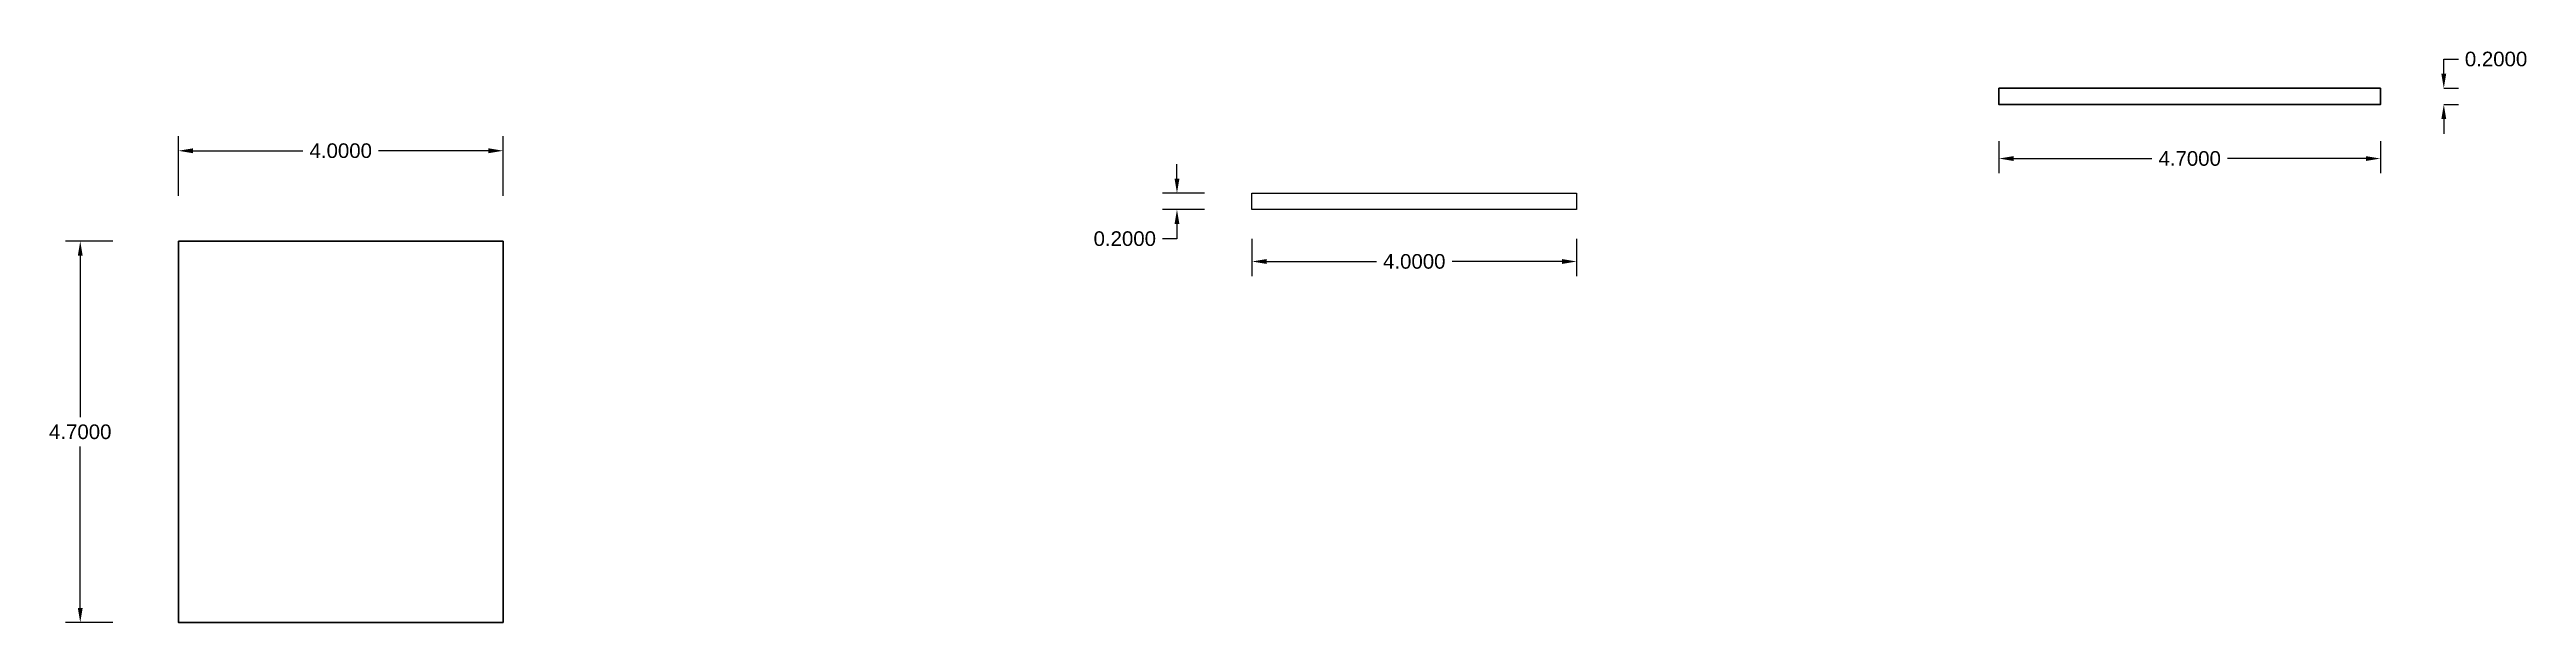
# Model space of a CAD drawing. Header units: centimetres. Extents: x 10.8 to 41.3, y 26.6 to 33.7.
import ezdxf

# ---------------------------------------------------------------- set-up
doc = ezdxf.new("R2010")
doc.units = ezdxf.units.CM
doc.header["$MEASUREMENT"] = 0
for name, color, linetype in [('fata de sus', 130, 'Continuous'), ('fata frontala', 110, 'Continuous'), ('fata laterala', 201, 'Continuous'), ('masuratori', 50, 'Continuous')]:
    doc.layers.add(name, color=color, linetype=linetype)
doc.styles.get("Standard").update_dxf_attribs({"font": 'arial.ttf'})
doc.dimstyles.get("Standard").update_dxf_attribs({"dimtxt": 0.18, "dimasz": 0.18, "dimexe": 0.18, "dimexo": 0.0625, "dimgap": 0.09, "dimtad": 0, "dimtih": 1, "dimtoh": 1, "dimdec": 4, "dimzin": 0, "dimdsep": 46, "dimtxsty": 'Standard', "dimcen": 0.09, "dimadec": 0, "dimazin": 0, "dimtfac": 1, "dimtdec": 4, "dimtofl": 0, "dimtmove": 0, "dimatfit": 3, "dimfxl": 1, "dimtolj": 1, "dimtzin": 0, "dimarcsym": 0})

# ---------------------------------------------------------------- blocks, each defined once
blk = doc.blocks.new('*D3')
at = {"layer": 'Defpoints', "color": 0, "lineweight": 30, "transparency": 16777216}
for p in [(25.576, 31.381), (29.576, 31.381), (29.576, 31.041)]:
    blk.add_point(p, dxfattribs=at)
at = {"layer": 'masuratori', "color": 0, "lineweight": -2, "transparency": 16777216}
for p, q in [((25.576, 31.319), (25.576, 30.861)), ((29.576, 31.319), (29.576, 30.861)), ((25.756, 31.041), (27.109, 31.041)), ((29.396, 31.041), (28.042, 31.041))]:
    blk.add_line(p, q, dxfattribs=at)
at = {"layer": 'masuratori', "color": 0, "lineweight": 30, "transparency": 16777216}
for points in [[(25.756, 31.071), (25.756, 31.011), (25.576, 31.041)], [(29.396, 31.071), (29.396, 31.011), (29.576, 31.041)]]:
    blk.add_solid(points, dxfattribs=at)
at = {"layer": 'masuratori', "color": 0, "lineweight": 30, "transparency": 16777216, "insert": (27.576, 31.041), "char_height": 0.18, "attachment_point": 5}
blk.add_mtext('\\A1;4.0000', dxfattribs=at)
blk = doc.blocks.new('*D4')
at = {"layer": 'Defpoints', "color": 0, "lineweight": 30, "transparency": 16777216}
for p in [(25.055, 31.882), (24.653, 31.682), (25.055, 31.682)]:
    blk.add_point(p, dxfattribs=at)
at = {"layer": 'masuratori', "color": 0, "lineweight": -2, "transparency": 16777216}
for p, q in [((24.653, 32.062), (24.653, 32.242)), ((24.993, 31.882), (24.473, 31.882)), ((24.993, 31.682), (24.473, 31.682)), ((24.653, 31.502), (24.653, 31.322)), ((24.653, 31.322), (24.473, 31.322))]:
    blk.add_line(p, q, dxfattribs=at)
at = {"layer": 'masuratori', "color": 0, "lineweight": 30, "transparency": 16777216}
for points in [[(24.623, 32.062), (24.683, 32.062), (24.653, 31.882)], [(24.623, 31.502), (24.683, 31.502), (24.653, 31.682)]]:
    blk.add_solid(points, dxfattribs=at)
at = {"layer": 'masuratori', "color": 0, "lineweight": 30, "transparency": 16777216, "insert": (24.01, 31.322), "char_height": 0.18, "attachment_point": 5}
blk.add_mtext('\\A1;0.2000', dxfattribs=at)
blk = doc.blocks.new('*D5')
at = {"layer": 'Defpoints', "color": 0, "lineweight": 30, "transparency": 16777216}
for p in [(34.778, 32.588), (39.478, 32.588), (39.478, 32.31)]:
    blk.add_point(p, dxfattribs=at)
at = {"layer": 'masuratori', "color": 0, "lineweight": -2, "transparency": 16777216}
for p, q in [((34.778, 32.526), (34.778, 32.13)), ((39.478, 32.526), (39.478, 32.13)), ((34.958, 32.31), (36.661, 32.31)), ((39.298, 32.31), (37.595, 32.31))]:
    blk.add_line(p, q, dxfattribs=at)
at = {"layer": 'masuratori', "color": 0, "lineweight": 30, "transparency": 16777216}
for points in [[(34.958, 32.34), (34.958, 32.28), (34.778, 32.31)], [(39.298, 32.34), (39.298, 32.28), (39.478, 32.31)]]:
    blk.add_solid(points, dxfattribs=at)
at = {"layer": 'masuratori', "color": 0, "lineweight": 30, "transparency": 16777216, "insert": (37.128, 32.31), "char_height": 0.18, "attachment_point": 5}
blk.add_mtext('\\A1;4.7000', dxfattribs=at)
blk = doc.blocks.new('*D6')
at = {"layer": 'Defpoints', "color": 0, "lineweight": 30, "transparency": 16777216}
for p in [(40.196, 33.176), (40.196, 32.976), (40.258, 33.176)]:
    blk.add_point(p, dxfattribs=at)
at = {"layer": 'masuratori', "color": 0, "lineweight": -2, "transparency": 16777216}
for p, q in [((40.258, 33.356), (40.258, 33.536)), ((40.258, 33.536), (40.438, 33.536)), ((40.259, 33.176), (40.438, 33.176)), ((40.259, 32.976), (40.438, 32.976)), ((40.258, 32.796), (40.258, 32.616))]:
    blk.add_line(p, q, dxfattribs=at)
at = {"layer": 'masuratori', "color": 0, "lineweight": 30, "transparency": 16777216}
for points in [[(40.228, 33.356), (40.288, 33.356), (40.258, 33.176)], [(40.228, 32.796), (40.288, 32.796), (40.258, 32.976)]]:
    blk.add_solid(points, dxfattribs=at)
at = {"layer": 'masuratori', "color": 0, "lineweight": 30, "transparency": 16777216, "insert": (40.902, 33.536), "char_height": 0.18, "attachment_point": 5}
blk.add_mtext('\\A1;0.2000', dxfattribs=at)
blk = doc.blocks.new('*D10')
at = {"layer": 'Defpoints', "color": 0, "lineweight": 30, "transparency": 16777216}
for p in [(16.352, 32.406), (12.352, 31.786), (16.352, 31.786)]:
    blk.add_point(p, dxfattribs=at)
at = {"layer": 'masuratori', "color": 0, "lineweight": -2, "transparency": 16777216}
for p, q in [((12.352, 31.849), (12.352, 32.586)), ((12.532, 32.406), (13.885, 32.406)), ((16.172, 32.406), (14.819, 32.406)), ((16.352, 31.849), (16.352, 32.586))]:
    blk.add_line(p, q, dxfattribs=at)
at = {"layer": 'masuratori', "color": 0, "lineweight": 30, "transparency": 16777216}
for points in [[(12.532, 32.436), (12.532, 32.376), (12.352, 32.406)], [(16.172, 32.436), (16.172, 32.376), (16.352, 32.406)]]:
    blk.add_solid(points, dxfattribs=at)
at = {"layer": 'masuratori', "color": 0, "lineweight": 30, "transparency": 16777216, "insert": (14.352, 32.406), "char_height": 0.18, "attachment_point": 5}
blk.add_mtext('\\A1;4.0000', dxfattribs=at)
blk = doc.blocks.new('*D11')
at = {"layer": 'Defpoints', "color": 0, "lineweight": 30, "transparency": 16777216}
for p in [(11.143, 31.291), (11.608, 31.291), (11.608, 26.591)]:
    blk.add_point(p, dxfattribs=at)
at = {"layer": 'masuratori', "color": 0, "lineweight": -2, "transparency": 16777216}
for p, q in [((11.546, 31.291), (10.963, 31.291)), ((11.143, 31.111), (11.143, 29.123)), ((11.143, 26.771), (11.143, 28.759)), ((11.546, 26.591), (10.963, 26.591))]:
    blk.add_line(p, q, dxfattribs=at)
at = {"layer": 'masuratori', "color": 0, "lineweight": 30, "transparency": 16777216}
for points in [[(11.113, 31.111), (11.173, 31.111), (11.143, 31.291)], [(11.113, 26.771), (11.173, 26.771), (11.143, 26.591)]]:
    blk.add_solid(points, dxfattribs=at)
at = {"layer": 'masuratori', "color": 0, "lineweight": 30, "transparency": 16777216, "insert": (11.143, 28.941), "char_height": 0.18, "attachment_point": 5}
blk.add_mtext('\\A1;4.7000', dxfattribs=at)

msp = doc.modelspace()

# ---------------------------------------------------------------- linework, layer by layer
at = {"layer": 'fata de sus', "lineweight": 30}
msp.add_lwpolyline([(12.35157, 31.29121), (16.35157, 31.29121), (16.35157, 26.59121), (12.35157, 26.59121)], close=True, dxfattribs=at)
at = {"layer": 'fata frontala', "lineweight": 20}
msp.add_lwpolyline([(25.57555, 31.8816), (29.57555, 31.8816), (29.57555, 31.6816), (25.57555, 31.6816)], close=True, dxfattribs=at)
at = {"layer": 'fata laterala', "lineweight": 30}
msp.add_lwpolyline([(39.47782, 33.17604), (39.47782, 32.97604), (34.77782, 32.97604), (34.77782, 33.17604)], close=True, dxfattribs=at)

# ---------------------------------------------------------------- dimensions: what is measured, and where the dimension line sits
at = {"layer": 'masuratori', "lineweight": 30}
for base, p1, p2, picture, middle in [((40.25824, 33.17604), (40.19631, 32.97604), (40.19631, 33.17604), '*D6', (40.90156, 33.53604)), ((24.65298, 31.6816), (25.05549, 31.8816), (25.05549, 31.6816), '*D4', (24.00965, 31.3216)), ((11.14347, 31.29121), (11.60813, 26.59121), (11.60813, 31.29121), '*D11', (11.14347, 28.94121))]:
    dim = msp.add_linear_dim(base=base, p1=p1, p2=p2, angle=90, dimstyle='Standard', dxfattribs=at)
    dim.commit()
    dim.dimension.update_dxf_attribs({"geometry": picture, "text_midpoint": middle})
for base, p1, p2, picture, middle in [((16.35157, 32.4056), (12.35157, 31.7865), (16.35157, 31.7865), '*D10', (14.35157, 32.4056)), ((39.47782, 32.30968), (34.77782, 32.58815), (39.47782, 32.58815), '*D5', (37.12782, 32.30968)), ((29.57555, 31.04108), (25.57555, 31.38144), (29.57555, 31.38144), '*D3', (27.57555, 31.04108))]:
    dim = msp.add_linear_dim(base=base, p1=p1, p2=p2, dimstyle='Standard', dxfattribs=at)
    dim.commit()
    dim.dimension.update_dxf_attribs({"geometry": picture, "text_midpoint": middle})

doc.saveas('drawing.dxf')
